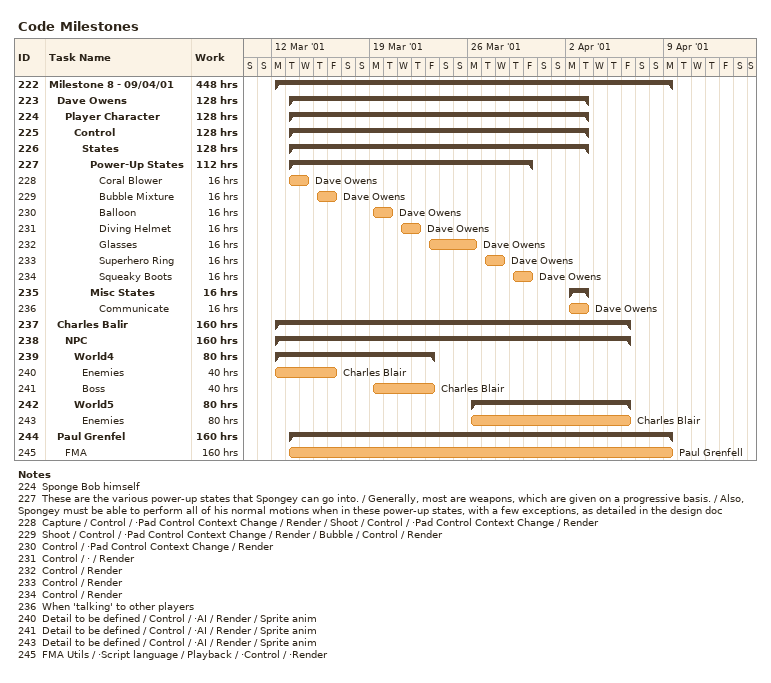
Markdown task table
Code Milestones

| ID | Level | Task | Start | Finish | Resources | Work (h) |
|---|---|---|---|---|---|---|
| 222 | 1 | **Milestone 8 - 09/04/01** | 2001-03-12 | 2001-04-09 |  | 448 |
| 223 | 2 | **Dave Owens** | 2001-03-13 | 2001-04-03 |  | 128 |
| 224 | 3 | **Player Character** | 2001-03-13 | 2001-04-03 |  | 128 |
| 225 | 4 | **Control** | 2001-03-13 | 2001-04-03 |  | 128 |
| 226 | 5 | **States** | 2001-03-13 | 2001-04-03 |  | 128 |
| 227 | 6 | **Power-Up States** | 2001-03-13 | 2001-03-30 |  | 112 |
| 228 | 7 | Coral Blower | 2001-03-13 | 2001-03-14 | Dave Owens | 16 |
| 229 | 7 | Bubble Mixture | 2001-03-15 | 2001-03-16 | Dave Owens | 16 |
| 230 | 7 | Balloon | 2001-03-19 | 2001-03-20 | Dave Owens | 16 |
| 231 | 7 | Diving Helmet | 2001-03-21 | 2001-03-22 | Dave Owens | 16 |
| 232 | 7 | Glasses | 2001-03-23 | 2001-03-26 | Dave Owens | 16 |
| 233 | 7 | Superhero Ring | 2001-03-27 | 2001-03-28 | Dave Owens | 16 |
| 234 | 7 | Squeaky Boots | 2001-03-29 | 2001-03-30 | Dave Owens | 16 |
| 235 | 6 | **Misc States** | 2001-04-02 | 2001-04-03 |  | 16 |
| 236 | 7 | Communicate | 2001-04-02 | 2001-04-03 | Dave Owens | 16 |
| 237 | 2 | **Charles Balir** | 2001-03-12 | 2001-04-06 |  | 160 |
| 238 | 3 | **NPC** | 2001-03-12 | 2001-04-06 |  | 160 |
| 239 | 4 | **World4** | 2001-03-12 | 2001-03-23 |  | 80 |
| 240 | 5 | Enemies | 2001-03-12 | 2001-03-16 | Charles Blair | 40 |
| 241 | 5 | Boss | 2001-03-19 | 2001-03-23 | Charles Blair | 40 |
| 242 | 4 | **World5** | 2001-03-26 | 2001-04-06 |  | 80 |
| 243 | 5 | Enemies | 2001-03-26 | 2001-04-06 | Charles Blair | 80 |
| 244 | 2 | **Paul Grenfel** | 2001-03-13 | 2001-04-09 |  | 160 |
| 245 | 3 | FMA | 2001-03-13 | 2001-04-09 | Paul Grenfell | 160 |

Notes
- 224: Sponge Bob himself
- 227: These are the various power-up states that Spongey can go into. / Generally, most are weapons, which are given on a progressive basis. / Also, Spongey must be able to perform all of his normal motions when in these power-up states, with a few exceptions, as detailed in the design doc
- 228: Capture / Control / ·Pad Control Context Change / Render / Shoot / Control / ·Pad Control Context Change / Render
- 229: Shoot / Control / ·Pad Control Context Change / Render / Bubble / Control / Render
- 230: Control / ·Pad Control Context Change / Render
- 231: Control / · / Render
- 232: Control / Render
- 233: Control / Render
- 234: Control / Render
- 236: When 'talking' to other players
- 240: Detail to be defined / Control / ·AI / Render / Sprite anim
- 241: Detail to be defined / Control / ·AI / Render / Sprite anim
- 243: Detail to be defined / Control / ·AI / Render / Sprite anim
- 245: FMA Utils / ·Script language / Playback / ·Control / ·Render
